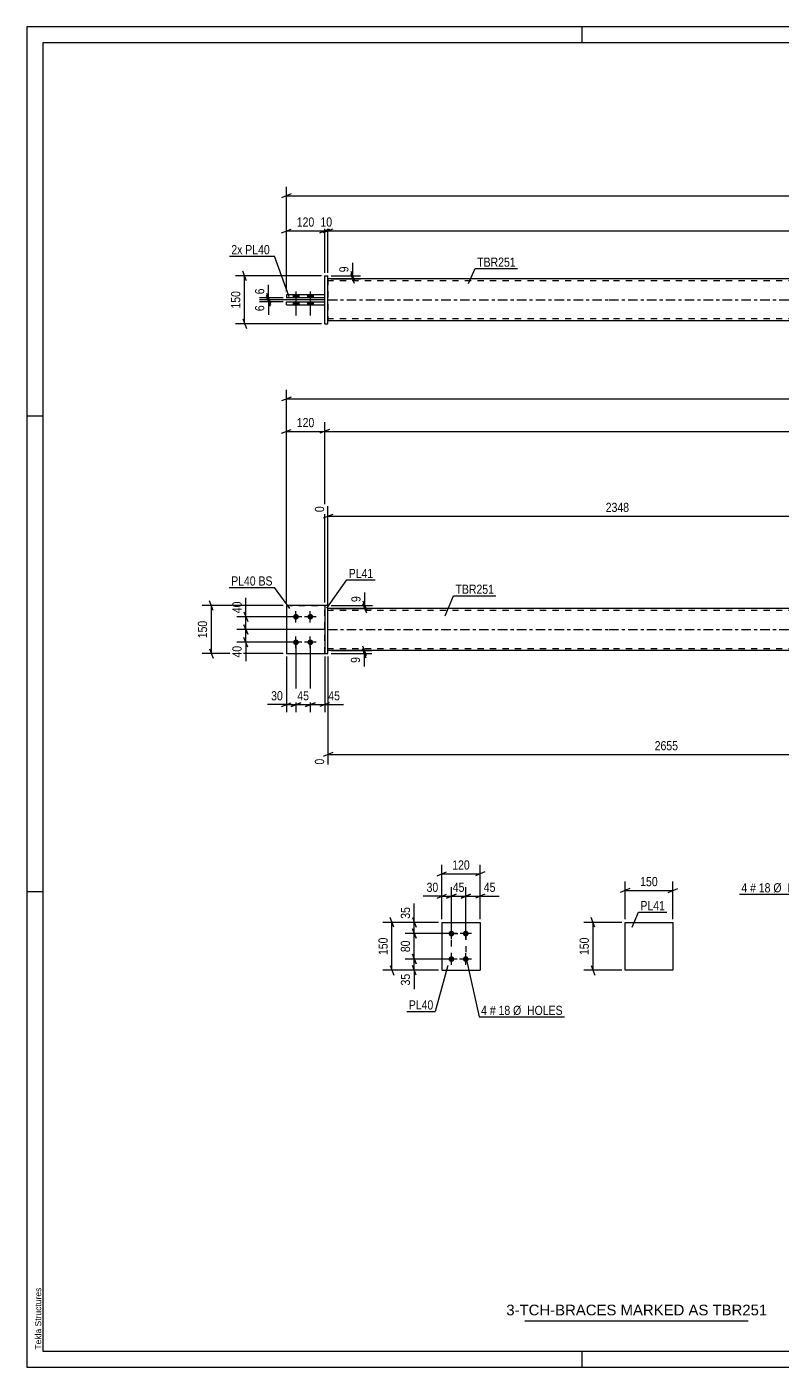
# Model space of a CAD drawing. Header units: millimetres. Extents: x 0 to 594, y 0 to 420.
# Drawn here: x 0 to 236.6, y 0 to 420 of the extents above; entities that cross this region are included whole.
import ezdxf

# ---------------------------------------------------------------- set-up
doc = ezdxf.new("R2010")
doc.units = ezdxf.units.MM
doc.linetypes.add('DXK_LINE_DOT2', pattern=[3.9198, 1.9599, -1.9599])
doc.linetypes.add('DXK_LINE_DOT3', pattern=[5.9187, 2.979, -0.9799, 0.9799, -0.9799])
doc.styles.add('Arial', font='ARIAL.TTF', dxfattribs={"height": 0.2})
doc.styles.add('Arial Narrow', font='ARIALN.TTF', dxfattribs={"height": 0.2})

# ---------------------------------------------------------------- blocks, each defined once
blk = doc.blocks.new('Unknown-581557676-1129')
at = {"color": 5, "linetype": 'Continuous'}
for p, q in [((594, 420), (0, 420)), ((0, 420), (0, 0)), ((174, 415), (174, 420)), ((589, 415), (5, 415)), ((5, 415), (5, 5)), ((5, 298), (0, 298)), ((5, 149), (0, 149)), ((5, 5), (589, 5)), ((174, 0), (174, 5)), ((0, 0), (594, 0))]:
    blk.add_line(p, q, dxfattribs=at)
at = {"color": 174, "linetype": 'Continuous', "style": 'Arial'}
blk.add_text('Tekla Structures', height=1.9102, rotation=90, dxfattribs=at).set_placement((4.5, 5.5))
blk = doc.blocks.new('Part-581557676-1555 - 1539')
at = {"color": 2, "linetype": 'Continuous'}
for p, q in [((130.01, 139.38), (130.01, 124.38)), ((130.01, 139.38), (142.01, 139.38)), ((142.01, 139.38), (142.01, 124.38)), ((130.01, 124.38), (142.01, 124.38))]:
    blk.add_line(p, q, dxfattribs=at)
blk = doc.blocks.new('Bolt-581557676-1560 - 1539')
at = {"linetype": 'Continuous'}
for points in [[(133.01, 134.98, -1), (133.01, 136.78, -1)], [(137.51, 134.98, -1), (137.51, 136.78, -1)], [(133.01, 126.98, -1), (133.01, 128.78, -1)], [(137.51, 126.98, -1), (137.51, 128.78, -1)]]:
    blk.add_hatch(color=1, dxfattribs=at).paths.add_polyline_path(points)
at = {"color": 1, "linetype": 'Continuous'}
for p, q in [((134.81, 135.88), (131.21, 135.88)), ((133.01, 134.08), (133.01, 137.68)), ((139.31, 135.88), (135.71, 135.88)), ((137.51, 134.08), (137.51, 137.68)), ((134.81, 127.88), (131.21, 127.88)), ((133.01, 126.08), (133.01, 129.68)), ((139.31, 127.88), (135.71, 127.88)), ((137.51, 126.08), (137.51, 129.68))]:
    blk.add_line(p, q, dxfattribs=at)
blk = doc.blocks.new('Part-581557676-1934 - 1907')
at = {"color": 2, "linetype": 'Continuous'}
for p, q in [((81.31, 238.64), (81.31, 223.64)), ((93.31, 238.64), (81.31, 238.64)), ((81.31, 223.64), (93.31, 223.64))]:
    blk.add_line(p, q, dxfattribs=at)
at = {"color": 7, "linetype": 'DXK_LINE_DOT2'}
blk.add_line((93.31, 223.64), (93.31, 238.64), dxfattribs=at)
blk = doc.blocks.new('Part-581557676-1918 - 1907')
at = {"linetype": 'Continuous'}
blk.add_hatch(color=2, dxfattribs=at).paths.add_polyline_path([(496.72, 224.54), (495.92, 225.94), (497.52, 225.94)])
at = {"color": 2, "linetype": 'Continuous'}
for p, q in [((182.31, 237.74), (94.31, 237.74)), ((526.72, 237.74), (182.41, 237.74)), ((182.31, 224.54), (94.31, 224.54)), ((526.72, 224.54), (182.41, 224.54)), ((496.72, 224.54), (495.92, 225.94)), ((495.92, 225.94), (497.52, 225.94)), ((497.52, 225.94), (496.72, 224.54))]:
    blk.add_line(p, q, dxfattribs=at)
at = {"color": 7, "linetype": 'DXK_LINE_DOT2'}
for p, q in [((94.31, 224.54), (94.31, 237.74)), ((182.31, 237.14), (94.31, 237.14)), ((526.72, 237.14), (182.41, 237.14)), ((281.84, 237.74), (281.84, 237.14)), ((317.31, 237.74), (317.31, 237.14)), ((526.72, 237.74), (526.72, 224.54)), ((182.31, 225.14), (94.31, 225.14)), ((526.72, 225.14), (182.41, 225.14)), ((303.85, 224.54), (303.85, 225.14)), ((339.33, 224.54), (339.33, 225.14))]:
    blk.add_line(p, q, dxfattribs=at)
at = {"color": 7, "linetype": 'DXK_LINE_DOT3'}
for p, q in [((94.31, 231.14), (182.31, 231.14)), ((182.41, 231.14), (526.72, 231.14))]:
    blk.add_line(p, q, dxfattribs=at)
at = {"color": 2, "linetype": 'Continuous'}
blk.add_circle((496.72, 225.44), 1, dxfattribs=at)
blk = doc.blocks.new('Part-581557676-1939 - 1907')
at = {"color": 7, "linetype": 'DXK_LINE_DOT2'}
for p, q in [((81.31, 238.64), (81.31, 223.64)), ((81.31, 238.64), (93.31, 238.64)), ((93.31, 238.64), (93.31, 223.64)), ((81.31, 223.64), (93.31, 223.64))]:
    blk.add_line(p, q, dxfattribs=at)
blk = doc.blocks.new('Part-581557676-1954 - 1907')
at = {"color": 2, "linetype": 'Continuous'}
for p, q in [((94.31, 238.64), (93.31, 238.64)), ((93.31, 238.64), (93.31, 223.64)), ((94.31, 223.64), (94.31, 238.64)), ((93.31, 223.64), (94.31, 223.64))]:
    blk.add_line(p, q, dxfattribs=at)
blk = doc.blocks.new('Bolt-581557676-1961 - 1907')
at = {"linetype": 'Continuous'}
for points in [[(84.31, 234.24, -1), (84.31, 236.04, -1)], [(88.81, 234.24, -1), (88.81, 236.04, -1)], [(84.31, 226.24, -1), (84.31, 228.04, -1)], [(88.81, 226.24, -1), (88.81, 228.04, -1)]]:
    blk.add_hatch(color=1, dxfattribs=at).paths.add_polyline_path(points)
at = {"color": 1, "linetype": 'Continuous'}
for p, q in [((84.31, 233.34), (84.31, 236.94)), ((88.81, 233.34), (88.81, 236.94)), ((86.11, 235.14), (82.51, 235.14)), ((90.61, 235.14), (87.01, 235.14)), ((86.11, 227.14), (82.51, 227.14)), ((84.31, 225.34), (84.31, 228.94)), ((90.61, 227.14), (87.01, 227.14)), ((88.81, 225.34), (88.81, 228.94))]:
    blk.add_line(p, q, dxfattribs=at)
blk = doc.blocks.new('Part-581557676-2352 - 2338')
at = {"linetype": 'Continuous'}
blk.add_hatch(color=2, dxfattribs=at).paths.add_polyline_path([(496.72, 334.45), (495.92, 335.85), (497.52, 335.85)])
at = {"color": 2, "linetype": 'Continuous'}
for p, q in [((182.31, 341.05), (94.31, 341.05)), ((526.72, 341.05), (182.41, 341.05)), ((317.31, 335.15), (281.84, 335.15)), ((281.84, 335.05), (281.84, 335.15)), ((281.84, 333.85), (281.84, 333.75)), ((317.31, 333.75), (281.84, 333.75)), ((303.85, 335.05), (303.85, 335.15)), ((303.85, 333.85), (303.85, 333.75)), ((317.31, 333.75), (317.31, 335.15)), ((496.72, 334.45), (495.92, 335.85)), ((495.92, 335.85), (497.52, 335.85)), ((497.52, 335.85), (496.72, 334.45)), ((182.31, 327.85), (94.31, 327.85)), ((526.72, 327.85), (182.41, 327.85))]:
    blk.add_line(p, q, dxfattribs=at)
at = {"color": 7, "linetype": 'DXK_LINE_DOT2'}
for p, q in [((94.31, 341.05), (94.31, 327.85)), ((182.31, 340.45), (94.31, 340.45)), ((526.72, 340.45), (182.41, 340.45)), ((526.72, 327.85), (526.72, 341.05)), ((281.84, 333.75), (281.84, 335.05)), ((303.85, 333.75), (303.85, 335.05)), ((317.31, 335.15), (339.33, 335.15)), ((339.33, 333.75), (317.31, 333.75)), ((339.33, 335.15), (339.33, 333.75)), ((182.31, 328.45), (94.31, 328.45)), ((526.72, 328.45), (182.41, 328.45))]:
    blk.add_line(p, q, dxfattribs=at)
at = {"color": 7, "linetype": 'DXK_LINE_DOT3'}
for p, q in [((94.31, 334.45), (182.31, 334.45)), ((182.41, 334.45), (526.72, 334.45))]:
    blk.add_line(p, q, dxfattribs=at)
at = {"color": 2, "linetype": 'Continuous'}
blk.add_circle((496.72, 335.35), 1, dxfattribs=at)
blk = doc.blocks.new('Part-581557676-2372 - 2338')
at = {"color": 2, "linetype": 'Continuous'}
for p, q in [((81.31, 332.85), (81.31, 333.85)), ((81.31, 333.85), (93.31, 333.85)), ((81.31, 332.85), (93.31, 332.85)), ((93.31, 332.85), (93.31, 333.85))]:
    blk.add_line(p, q, dxfattribs=at)
blk = doc.blocks.new('Part-581557676-2377 - 2338')
at = {"color": 2, "linetype": 'Continuous'}
for p, q in [((81.31, 336.05), (81.31, 335.05)), ((93.31, 336.05), (81.31, 336.05)), ((93.31, 335.05), (93.31, 336.05)), ((93.31, 335.05), (81.31, 335.05))]:
    blk.add_line(p, q, dxfattribs=at)
blk = doc.blocks.new('Part-581557676-2378 - 2338')
at = {"color": 2, "linetype": 'Continuous'}
for p, q in [((93.31, 326.95), (93.31, 341.95)), ((93.31, 341.95), (94.31, 341.95)), ((94.31, 326.95), (94.31, 341.95)), ((93.31, 326.95), (94.31, 326.95))]:
    blk.add_line(p, q, dxfattribs=at)
blk = doc.blocks.new('Bolt-581557676-2380 - 2338')
at = {"linetype": 'Continuous'}
for points in [[(83.41, 335.05), (85.21, 335.05), (85.21, 336.05), (83.41, 336.05)], [(83.41, 335.05), (85.21, 335.05), (85.21, 336.05), (83.41, 336.05)], [(87.91, 335.05), (89.71, 335.05), (89.71, 336.05), (87.91, 336.05)], [(87.91, 335.05), (89.71, 335.05), (89.71, 336.05), (87.91, 336.05)], [(83.41, 332.85), (85.21, 332.85), (85.21, 333.85), (83.41, 333.85)], [(83.41, 332.85), (85.21, 332.85), (85.21, 333.85), (83.41, 333.85)], [(87.91, 332.85), (89.71, 332.85), (89.71, 333.85), (87.91, 333.85)], [(87.91, 332.85), (89.71, 332.85), (89.71, 333.85), (87.91, 333.85)]]:
    blk.add_hatch(color=1, dxfattribs=at).paths.add_polyline_path(points)
at = {"color": 1, "linetype": 'Continuous'}
for p, q in [((83.41, 336.05), (83.41, 335.05)), ((83.41, 336.05), (83.41, 335.05)), ((84.31, 337.05), (84.31, 329.55)), ((84.31, 337.05), (84.31, 329.55)), ((85.21, 336.05), (85.21, 335.05)), ((85.21, 336.05), (85.21, 335.05)), ((87.91, 336.05), (87.91, 335.05)), ((87.91, 336.05), (87.91, 335.05)), ((88.81, 337.05), (88.81, 329.55)), ((88.81, 337.05), (88.81, 329.55)), ((89.71, 336.05), (89.71, 335.05)), ((89.71, 336.05), (89.71, 335.05)), ((83.41, 333.85), (83.41, 332.85)), ((83.41, 333.85), (83.41, 332.85)), ((85.21, 333.85), (85.21, 332.85)), ((85.21, 333.85), (85.21, 332.85)), ((87.91, 333.85), (87.91, 332.85)), ((87.91, 333.85), (87.91, 332.85)), ((89.71, 333.85), (89.71, 332.85)), ((89.71, 333.85), (89.71, 332.85))]:
    blk.add_line(p, q, dxfattribs=at)
blk = doc.blocks.new('Part-581557676-1515 - 1499')
at = {"color": 2, "linetype": 'Continuous'}
for p, q in [((187.38, 139.38), (202.38, 139.38)), ((187.38, 124.38), (187.38, 139.38)), ((202.38, 139.38), (202.38, 124.38)), ((202.38, 124.38), (187.38, 124.38))]:
    blk.add_line(p, q, dxfattribs=at)
blk = doc.blocks.new('Rectangle-581557676-1675 - 1539')
at = {"color": 1, "linetype": 'DXK_LINE_DOT2'}
blk.add_lwpolyline([(133.01, 135.88), (137.51, 135.88), (137.51, 127.88), (133.01, 127.88), (133.01, 135.88)], close=True, dxfattribs=at)
blk = doc.blocks.new('StraightDimension-581557676-1595 - 1539')
at = {"color": 7, "linetype": 'Continuous'}
for p, q in [((131.51, 146.99), (134.51, 148.19)), ((133.01, 136.88), (133.01, 150.44)), ((133.01, 147.59), (137.51, 147.59)), ((139.01, 148.19), (136.01, 146.99)), ((137.51, 136.88), (137.51, 150.44))]:
    blk.add_line(p, q, dxfattribs=at)
at = {"color": 0}
blk.add_wipeout([(137.69, 148.34), (137.69, 152.54), (132.83, 152.54), (132.83, 148.34)], dxfattribs=at)
at = {"color": 3, "style": 'Arial Narrow'}
blk.add_text('45', height=2.863, dxfattribs=at).set_placement((133.43, 148.94))
blk = doc.blocks.new('StraightDimension-581557676-1562 - 1539')
at = {"color": 7, "linetype": 'Continuous'}
for p, q in [((130.01, 140.38), (130.01, 157.44)), ((142.01, 140.38), (142.01, 157.44)), ((128.51, 153.99), (131.51, 155.19)), ((130.01, 154.59), (142.01, 154.59)), ((143.51, 155.19), (140.51, 153.99))]:
    blk.add_line(p, q, dxfattribs=at)
at = {"color": 0}
blk.add_wipeout([(139.35, 155.34), (139.35, 159.54), (132.67, 159.54), (132.67, 155.34)], dxfattribs=at)
at = {"color": 3, "style": 'Arial Narrow'}
blk.add_text('120', height=2.863, dxfattribs=at).set_placement((133.27, 155.94))
blk = doc.blocks.new('StraightDimension-581557676-1582 - 1539')
at = {"color": 7, "linetype": 'Continuous'}
for p, q in [((128.51, 146.99), (131.51, 148.19)), ((130.01, 140.38), (130.01, 150.44)), ((130.01, 147.59), (133.01, 147.59)), ((134.51, 148.19), (131.51, 146.99)), ((133.01, 136.88), (133.01, 150.44))]:
    blk.add_line(p, q, dxfattribs=at)
at = {"color": 0}
blk.add_wipeout([(129.49, 148.34), (129.49, 152.54), (124.63, 152.54), (124.63, 148.34)], dxfattribs=at)
at = {"color": 7, "linetype": 'Continuous'}
blk.add_line((130.01, 147.59), (124.11, 147.59), dxfattribs=at)
blk.add_line((130.01, 147.59), (124.11, 147.59), dxfattribs=at)
at = {"color": 3, "style": 'Arial Narrow'}
blk.add_text('30', height=2.863, dxfattribs=at).set_placement((125.23, 148.94))
blk = doc.blocks.new('StraightDimension-581557676-1605 - 1539')
at = {"color": 7, "linetype": 'Continuous'}
for p, q in [((136.01, 146.99), (139.01, 148.19)), ((137.51, 136.88), (137.51, 150.44)), ((137.51, 147.59), (142.01, 147.59)), ((143.51, 148.19), (140.51, 146.99)), ((142.01, 140.38), (142.01, 150.44))]:
    blk.add_line(p, q, dxfattribs=at)
at = {"color": 0}
blk.add_wipeout([(147.39, 148.34), (147.39, 152.54), (142.54, 152.54), (142.54, 148.34)], dxfattribs=at)
at = {"color": 7, "linetype": 'Continuous'}
blk.add_line((142.01, 147.59), (147.92, 147.59), dxfattribs=at)
blk.add_line((142.01, 147.59), (147.92, 147.59), dxfattribs=at)
at = {"color": 3, "style": 'Arial Narrow'}
blk.add_text('45', height=2.863, dxfattribs=at).set_placement((143.14, 148.94))
blk = doc.blocks.new('StraightDimension-581557676-1622 - 1539')
at = {"color": 7, "linetype": 'Continuous'}
for p, q in [((129.01, 139.38), (111.53, 139.38)), ((114.98, 137.88), (113.78, 140.88)), ((114.38, 124.38), (114.38, 139.38)), ((129.01, 124.38), (111.53, 124.38)), ((113.78, 125.88), (114.98, 122.88))]:
    blk.add_line(p, q, dxfattribs=at)
at = {"color": 0}
blk.add_wipeout([(113.63, 135.22), (109.43, 135.22), (109.43, 128.54), (113.63, 128.54)], dxfattribs=at)
at = {"color": 3, "style": 'Arial Narrow'}
blk.add_text('150', height=2.863, rotation=90.0002, dxfattribs=at).set_placement((113.03, 129.14))
blk = doc.blocks.new('StraightDimension-581557676-1639 - 1539')
at = {"color": 7, "linetype": 'Continuous'}
for p, q in [((129.01, 139.38), (118.53, 139.38)), ((120.78, 140.88), (121.98, 137.88)), ((121.38, 135.88), (121.38, 139.38)), ((132.01, 135.88), (118.53, 135.88)), ((121.98, 134.38), (120.78, 137.38))]:
    blk.add_line(p, q, dxfattribs=at)
at = {"color": 0}
blk.add_wipeout([(120.63, 144.76), (116.43, 144.76), (116.43, 139.91), (120.63, 139.91)], dxfattribs=at)
at = {"color": 7, "linetype": 'Continuous'}
blk.add_line((121.38, 139.38), (121.38, 145.29), dxfattribs=at)
blk.add_line((121.38, 139.38), (121.38, 145.29), dxfattribs=at)
at = {"color": 3, "style": 'Arial Narrow'}
blk.add_text('35', height=2.863, rotation=90.0002, dxfattribs=at).set_placement((120.03, 140.51))
blk = doc.blocks.new('StraightDimension-581557676-1652 - 1539')
at = {"color": 7, "linetype": 'Continuous'}
for p, q in [((132.01, 135.88), (118.53, 135.88)), ((120.78, 137.38), (121.98, 134.38)), ((121.38, 127.88), (121.38, 135.88)), ((132.01, 127.88), (118.53, 127.88)), ((121.98, 126.38), (120.78, 129.38))]:
    blk.add_line(p, q, dxfattribs=at)
at = {"color": 0}
blk.add_wipeout([(120.63, 134.31), (116.43, 134.31), (116.43, 129.45), (120.63, 129.45)], dxfattribs=at)
at = {"color": 3, "style": 'Arial Narrow'}
blk.add_text('80', height=2.863, rotation=90.0002, dxfattribs=at).set_placement((120.03, 130.05))
blk = doc.blocks.new('StraightDimension-581557676-1662 - 1539')
at = {"color": 7, "linetype": 'Continuous'}
for p, q in [((132.01, 127.88), (118.53, 127.88)), ((120.78, 129.38), (121.98, 126.38)), ((121.38, 124.38), (121.38, 127.88)), ((129.01, 124.38), (118.53, 124.38)), ((121.98, 122.88), (120.78, 125.88))]:
    blk.add_line(p, q, dxfattribs=at)
at = {"color": 0}
blk.add_wipeout([(120.63, 123.86), (116.43, 123.86), (116.43, 119), (120.63, 119)], dxfattribs=at)
at = {"color": 7, "linetype": 'Continuous'}
blk.add_line((121.38, 124.38), (121.38, 118.48), dxfattribs=at)
blk.add_line((121.38, 124.38), (121.38, 118.48), dxfattribs=at)
at = {"color": 3, "style": 'Arial Narrow'}
blk.add_text('35', height=2.863, rotation=90.0002, dxfattribs=at).set_placement((120.03, 119.6))
blk = doc.blocks.new('StraightDimension-581557676-2218 - 1907')
at = {"color": 7, "linetype": 'Continuous'}
for p, q in [((88.81, 226.14), (88.81, 205.21)), ((93.31, 222.64), (93.31, 205.21)), ((87.31, 207.01), (90.31, 208.21)), ((88.81, 207.61), (93.31, 207.61)), ((94.81, 208.21), (91.81, 207.01))]:
    blk.add_line(p, q, dxfattribs=at)
at = {"color": 0}
blk.add_wipeout([(98.69, 208.36), (98.69, 212.56), (93.84, 212.56), (93.84, 208.36)], dxfattribs=at)
at = {"color": 7, "linetype": 'Continuous'}
blk.add_line((93.31, 207.61), (99.22, 207.61), dxfattribs=at)
blk.add_line((93.31, 207.61), (99.22, 207.61), dxfattribs=at)
at = {"color": 3, "style": 'Arial Narrow'}
blk.add_text('45', height=2.863, dxfattribs=at).set_placement((94.44, 208.96))
blk = doc.blocks.new('StraightDimension-581557676-2132 - 1907')
at = {"color": 7, "linetype": 'Continuous'}
for p, q in [((68.01, 236.64), (69.21, 233.64)), ((83.31, 235.14), (65.76, 235.14)), ((93.31, 231.14), (65.76, 231.14)), ((69.21, 229.64), (68.01, 232.64)), ((68.61, 231.14), (68.61, 235.14))]:
    blk.add_line(p, q, dxfattribs=at)
at = {"color": 0}
blk.add_wipeout([(67.86, 240.52), (63.66, 240.52), (63.66, 235.66), (67.86, 235.66)], dxfattribs=at)
at = {"color": 7, "linetype": 'Continuous'}
blk.add_line((68.61, 235.14), (68.61, 241.04), dxfattribs=at)
blk.add_line((68.61, 235.14), (68.61, 241.04), dxfattribs=at)
at = {"color": 3, "style": 'Arial Narrow'}
blk.add_text('40', height=2.863, rotation=90.0002, dxfattribs=at).set_placement((67.26, 236.26))
blk = doc.blocks.new('StraightDimension-581557676-2001 - 1907')
at = {"color": 7, "linetype": 'Continuous'}
for p, q in [((93.31, 239.64), (93.31, 296.07)), ((526.72, 239.64), (526.72, 296.07)), ((94.81, 293.82), (91.81, 292.62)), ((93.31, 293.22), (526.72, 293.22)), ((525.22, 292.62), (528.22, 293.82))]:
    blk.add_line(p, q, dxfattribs=at)
at = {"color": 0}
blk.add_wipeout([(314.27, 293.97), (314.27, 298.17), (305.76, 298.17), (305.76, 293.97)], dxfattribs=at)
at = {"color": 3, "style": 'Arial Narrow'}
blk.add_text('4868', height=2.863, dxfattribs=at).set_placement((306.36, 294.57))
blk = doc.blocks.new('StraightDimension-581557676-2006 - 1907')
at = {"color": 7, "linetype": 'Continuous'}
for p, q in [((81.31, 239.64), (81.31, 296.07)), ((93.31, 239.64), (93.31, 296.07)), ((79.81, 292.62), (82.81, 293.82)), ((81.31, 293.22), (93.31, 293.22)), ((94.81, 293.82), (91.81, 292.62))]:
    blk.add_line(p, q, dxfattribs=at)
at = {"color": 0}
blk.add_wipeout([(90.65, 293.97), (90.65, 298.17), (83.97, 298.17), (83.97, 293.97)], dxfattribs=at)
at = {"color": 3, "style": 'Arial Narrow'}
blk.add_text('120', height=2.863, dxfattribs=at).set_placement((84.57, 294.57))
blk = doc.blocks.new('StraightDimension-581557676-2069 - 1907')
at = {"color": 7, "linetype": 'Continuous'}
for p, q in [((58.41, 237.14), (57.21, 240.14)), ((80.31, 238.64), (54.96, 238.64)), ((57.81, 223.64), (57.81, 238.64)), ((80.31, 223.64), (54.96, 223.64)), ((57.21, 225.14), (58.41, 222.14))]:
    blk.add_line(p, q, dxfattribs=at)
at = {"color": 0}
blk.add_wipeout([(57.06, 234.48), (52.86, 234.48), (52.86, 227.8), (57.06, 227.8)], dxfattribs=at)
at = {"color": 3, "style": 'Arial Narrow'}
blk.add_text('150', height=2.863, rotation=90.0002, dxfattribs=at).set_placement((56.46, 228.4))
blk = doc.blocks.new('StraightDimension-581557676-2145 - 1907')
at = {"color": 7, "linetype": 'Continuous'}
for p, q in [((93.31, 231.14), (65.76, 231.14)), ((68.01, 232.64), (69.21, 229.64)), ((68.61, 227.14), (68.61, 231.14)), ((83.31, 227.14), (65.76, 227.14)), ((69.21, 225.64), (68.01, 228.64))]:
    blk.add_line(p, q, dxfattribs=at)
at = {"color": 0}
blk.add_wipeout([(67.86, 226.61), (63.66, 226.61), (63.66, 221.76), (67.86, 221.76)], dxfattribs=at)
at = {"color": 7, "linetype": 'Continuous'}
blk.add_line((68.61, 227.14), (68.61, 221.23), dxfattribs=at)
blk.add_line((68.61, 227.14), (68.61, 221.23), dxfattribs=at)
at = {"color": 3, "style": 'Arial Narrow'}
blk.add_text('40', height=2.863, rotation=90.0002, dxfattribs=at).set_placement((67.26, 222.36))
blk = doc.blocks.new('StraightDimension-581557676-2159 - 1907')
at = {"color": 7, "linetype": 'Continuous'}
for p, q in [((105.27, 240.14), (106.47, 237.14)), ((95.31, 238.64), (108.27, 238.64)), ((95.31, 237.74), (108.27, 237.74)), ((106.47, 236.24), (105.27, 239.24)), ((105.87, 237.74), (105.87, 238.64))]:
    blk.add_line(p, q, dxfattribs=at)
at = {"color": 0}
blk.add_wipeout([(105.12, 242.19), (100.92, 242.19), (100.92, 239.16), (105.12, 239.16)], dxfattribs=at)
at = {"color": 7, "linetype": 'Continuous'}
blk.add_line((105.87, 238.64), (105.87, 242.72), dxfattribs=at)
blk.add_line((105.87, 238.64), (105.87, 242.72), dxfattribs=at)
at = {"color": 3, "style": 'Arial Narrow'}
blk.add_text('9', height=2.86, rotation=90.0002, dxfattribs=at).set_placement((104.52, 239.76))
blk = doc.blocks.new('StraightDimension-581557676-2232 - 1907')
at = {"color": 7, "linetype": 'Continuous'}
for p, q in [((81.31, 222.64), (81.31, 205.21)), ((84.31, 226.14), (84.31, 205.21)), ((79.81, 207.01), (82.81, 208.21)), ((81.31, 207.61), (84.31, 207.61)), ((85.81, 208.21), (82.81, 207.01))]:
    blk.add_line(p, q, dxfattribs=at)
at = {"color": 0}
blk.add_wipeout([(80.79, 208.36), (80.79, 212.56), (75.93, 212.56), (75.93, 208.36)], dxfattribs=at)
at = {"color": 7, "linetype": 'Continuous'}
blk.add_line((81.31, 207.61), (75.4, 207.61), dxfattribs=at)
blk.add_line((81.31, 207.61), (75.4, 207.61), dxfattribs=at)
at = {"color": 3, "style": 'Arial Narrow'}
blk.add_text('30', height=2.863, dxfattribs=at).set_placement((76.53, 208.96))
blk = doc.blocks.new('StraightDimension-581557676-2168 - 1907')
at = {"color": 7, "linetype": 'Continuous'}
for p, q in [((95.31, 224.54), (108.11, 224.54)), ((95.31, 223.64), (108.11, 223.64)), ((105.11, 226.04), (106.31, 223.04)), ((106.31, 222.14), (105.11, 225.14)), ((105.71, 223.64), (105.71, 224.54))]:
    blk.add_line(p, q, dxfattribs=at)
at = {"color": 0}
blk.add_wipeout([(104.96, 223.11), (100.76, 223.11), (100.76, 220.08), (104.96, 220.08)], dxfattribs=at)
at = {"color": 7, "linetype": 'Continuous'}
blk.add_line((105.71, 223.64), (105.71, 219.56), dxfattribs=at)
blk.add_line((105.71, 223.64), (105.71, 219.56), dxfattribs=at)
at = {"color": 3, "style": 'Arial Narrow'}
blk.add_text('9', height=2.86, rotation=90.0002, dxfattribs=at).set_placement((104.36, 220.68))
blk = doc.blocks.new('StraightDimension-581557676-2177 - 1907')
at = {"color": 7, "linetype": 'Continuous'}
for p, q in [((94.31, 222.64), (94.31, 188.83)), ((306.36, 222.76), (306.36, 183.35)), ((95.81, 192.56), (92.81, 191.36)), ((94.31, 191.96), (306.36, 191.96)), ((304.86, 191.36), (307.86, 192.56))]:
    blk.add_line(p, q, dxfattribs=at)
at = {"color": 0}
blk.add_wipeout([(204.59, 192.71), (204.59, 196.91), (196.08, 196.91), (196.08, 192.71)], dxfattribs=at)
at = {"color": 0, "linetype": 'Continuous'}
for points in [[(93.71, 191.26), (89.51, 191.26), (89.51, 188.23), (93.71, 188.23)], [(305.76, 191.26), (301.56, 191.26), (301.56, 182.75), (305.76, 182.75)]]:
    blk.add_wipeout(points, dxfattribs=at)
at = {"color": 3, "style": 'Arial Narrow'}
blk.add_text('2655', height=2.863, dxfattribs=at).set_placement((196.68, 193.31))
at = {"color": 3, "linetype": 'Continuous', "style": 'Arial Narrow'}
for s, height, p in [('0', 2.86, (93.11, 188.83)), ('2655', 2.863, (305.16, 183.35))]:
    blk.add_text(s, height=height, rotation=90.0002, dxfattribs=at).set_placement(p)
blk = doc.blocks.new('StraightDimension-581557676-2225 - 1907')
at = {"color": 7, "linetype": 'Continuous'}
for p, q in [((84.31, 226.14), (84.31, 205.21)), ((88.81, 226.14), (88.81, 205.21)), ((82.81, 207.01), (85.81, 208.21)), ((84.31, 207.61), (88.81, 207.61)), ((90.31, 208.21), (87.31, 207.01))]:
    blk.add_line(p, q, dxfattribs=at)
at = {"color": 0}
blk.add_wipeout([(88.99, 208.36), (88.99, 212.56), (84.13, 212.56), (84.13, 208.36)], dxfattribs=at)
at = {"color": 3, "style": 'Arial Narrow'}
blk.add_text('45', height=2.863, dxfattribs=at).set_placement((84.73, 208.96))
blk = doc.blocks.new('StraightDimension-581557676-2283 - 1907')
at = {"color": 7, "linetype": 'Continuous'}
for p, q in [((275.68, 247.5), (275.68, 275.24)), ((94.31, 238.74), (94.31, 269.76)), ((95.81, 267.23), (92.81, 266.03)), ((94.31, 266.63), (275.68, 266.63)), ((274.18, 266.03), (277.18, 267.23))]:
    blk.add_line(p, q, dxfattribs=at)
at = {"color": 0, "linetype": 'Continuous'}
for points in [[(275.08, 275.84), (270.88, 275.84), (270.88, 267.33), (275.08, 267.33)], [(93.71, 270.36), (89.51, 270.36), (89.51, 267.33), (93.71, 267.33)]]:
    blk.add_wipeout(points, dxfattribs=at)
at = {"color": 0}
blk.add_wipeout([(189.25, 267.38), (189.25, 271.58), (180.74, 271.58), (180.74, 267.38)], dxfattribs=at)
at = {"color": 3, "linetype": 'Continuous', "style": 'Arial Narrow'}
for s, height, p in [('2348', 2.863, (274.48, 267.93)), ('0', 2.86, (93.11, 267.93))]:
    blk.add_text(s, height=height, rotation=90.0002, dxfattribs=at).set_placement(p)
at = {"color": 3, "style": 'Arial Narrow'}
blk.add_text('2348', height=2.863, dxfattribs=at).set_placement((181.34, 267.98))
blk = doc.blocks.new('StraightDimension-581557676-2294 - 1907')
at = {"color": 7, "linetype": 'Continuous'}
for p, q in [((82.81, 303.99), (79.81, 302.79)), ((81.31, 239.64), (81.31, 306.24)), ((81.31, 303.39), (539.72, 303.39)), ((538.22, 302.79), (541.22, 303.99)), ((539.72, 239.64), (539.72, 306.24))]:
    blk.add_line(p, q, dxfattribs=at)
at = {"color": 0}
blk.add_wipeout([(314.77, 304.14), (314.77, 308.34), (306.26, 308.34), (306.26, 304.14)], dxfattribs=at)
at = {"color": 3, "style": 'Arial Narrow'}
blk.add_text('5118', height=2.863, dxfattribs=at).set_placement((306.86, 304.74))
blk = doc.blocks.new('StraightDimension-581557676-2534 - 2338')
at = {"color": 7, "linetype": 'Continuous'}
for p, q in [((81.31, 337.05), (81.31, 369.9)), ((539.72, 337.05), (539.72, 369.9)), ((82.81, 367.65), (79.81, 366.45)), ((81.31, 367.05), (539.72, 367.05)), ((538.22, 366.45), (541.22, 367.65))]:
    blk.add_line(p, q, dxfattribs=at)
at = {"color": 0}
blk.add_wipeout([(314.77, 367.8), (314.77, 372), (306.26, 372), (306.26, 367.8)], dxfattribs=at)
at = {"color": 3, "style": 'Arial Narrow'}
blk.add_text('5118', height=2.863, dxfattribs=at).set_placement((306.86, 368.4))
blk = doc.blocks.new('StraightDimension-581557676-2436 - 2338')
at = {"color": 7, "linetype": 'Continuous'}
for p, q in [((93.31, 334.45), (72.87, 334.45)), ((80.31, 333.85), (72.87, 333.85)), ((75.12, 335.95), (76.32, 332.95)), ((76.32, 332.35), (75.12, 335.35)), ((75.72, 333.85), (75.72, 334.45))]:
    blk.add_line(p, q, dxfattribs=at)
at = {"color": 0}
blk.add_wipeout([(74.97, 333.33), (70.77, 333.33), (70.77, 330.3), (74.97, 330.3)], dxfattribs=at)
at = {"color": 7, "linetype": 'Continuous'}
blk.add_line((75.72, 333.85), (75.72, 329.77), dxfattribs=at)
blk.add_line((75.72, 333.85), (75.72, 329.77), dxfattribs=at)
at = {"color": 3, "style": 'Arial Narrow'}
blk.add_text('6', height=2.86, rotation=90.0002, dxfattribs=at).set_placement((74.37, 330.9))
blk = doc.blocks.new('StraightDimension-581557676-2513 - 2338')
at = {"color": 7, "linetype": 'Continuous'}
for p, q in [((81.31, 337.05), (81.31, 358.89)), ((93.31, 342.95), (93.31, 358.89)), ((79.81, 355.44), (82.81, 356.64)), ((81.31, 356.04), (93.31, 356.04)), ((94.81, 356.64), (91.81, 355.44))]:
    blk.add_line(p, q, dxfattribs=at)
at = {"color": 0}
blk.add_wipeout([(90.65, 356.79), (90.65, 360.99), (83.97, 360.99), (83.97, 356.79)], dxfattribs=at)
at = {"color": 3, "style": 'Arial Narrow'}
blk.add_text('120', height=2.863, dxfattribs=at).set_placement((84.57, 357.39))
blk = doc.blocks.new('StraightDimension-581557676-2503 - 2338')
at = {"color": 7, "linetype": 'Continuous'}
for p, q in [((94.31, 342.95), (94.31, 358.89)), ((526.72, 342.95), (526.72, 358.89)), ((95.81, 356.64), (92.81, 355.44)), ((94.31, 356.04), (526.72, 356.04)), ((525.22, 355.44), (528.22, 356.64))]:
    blk.add_line(p, q, dxfattribs=at)
at = {"color": 0}
blk.add_wipeout([(314.77, 356.79), (314.77, 360.99), (306.26, 360.99), (306.26, 356.79)], dxfattribs=at)
at = {"color": 3, "style": 'Arial Narrow'}
blk.add_text('4858', height=2.863, dxfattribs=at).set_placement((306.86, 357.39))
blk = doc.blocks.new('StraightDimension-581557676-2389 - 2338')
at = {"color": 7, "linetype": 'Continuous'}
for p, q in [((92.31, 341.95), (65.37, 341.95)), ((68.82, 340.45), (67.62, 343.45)), ((68.22, 326.95), (68.22, 341.95)), ((67.62, 328.45), (68.82, 325.45)), ((92.31, 326.95), (65.37, 326.95))]:
    blk.add_line(p, q, dxfattribs=at)
at = {"color": 0}
blk.add_wipeout([(67.47, 337.79), (63.27, 337.79), (63.27, 331.11), (67.47, 331.11)], dxfattribs=at)
at = {"color": 3, "style": 'Arial Narrow'}
blk.add_text('150', height=2.863, rotation=90.0002, dxfattribs=at).set_placement((66.87, 331.71))
blk = doc.blocks.new('StraightDimension-581557676-2409 - 2338')
at = {"color": 7, "linetype": 'Continuous'}
for p, q in [((95.31, 341.95), (104.49, 341.95)), ((95.31, 341.05), (104.49, 341.05)), ((101.49, 343.45), (102.69, 340.45)), ((102.69, 339.55), (101.49, 342.55)), ((102.09, 341.05), (102.09, 341.95))]:
    blk.add_line(p, q, dxfattribs=at)
at = {"color": 0}
blk.add_wipeout([(101.34, 345.5), (97.14, 345.5), (97.14, 342.48), (101.34, 342.48)], dxfattribs=at)
at = {"color": 7, "linetype": 'Continuous'}
blk.add_line((102.09, 341.95), (102.09, 346.03), dxfattribs=at)
blk.add_line((102.09, 341.95), (102.09, 346.03), dxfattribs=at)
at = {"color": 3, "style": 'Arial Narrow'}
blk.add_text('9', height=2.86, rotation=90.0002, dxfattribs=at).set_placement((100.74, 343.08))
blk = doc.blocks.new('StraightDimension-581557676-2420 - 2338')
at = {"color": 7, "linetype": 'Continuous'}
for p, q in [((75.12, 336.55), (76.32, 333.55)), ((80.31, 335.05), (72.87, 335.05)), ((93.31, 334.45), (72.87, 334.45)), ((76.32, 332.95), (75.12, 335.95)), ((75.72, 334.45), (75.72, 335.05))]:
    blk.add_line(p, q, dxfattribs=at)
at = {"color": 0}
blk.add_wipeout([(74.97, 338.6), (70.77, 338.6), (70.77, 335.58), (74.97, 335.58)], dxfattribs=at)
at = {"color": 7, "linetype": 'Continuous'}
blk.add_line((75.72, 335.05), (75.72, 339.13), dxfattribs=at)
blk.add_line((75.72, 335.05), (75.72, 339.13), dxfattribs=at)
at = {"color": 3, "style": 'Arial Narrow'}
blk.add_text('6', height=2.86, rotation=90.0002, dxfattribs=at).set_placement((74.37, 336.18))
blk = doc.blocks.new('StraightDimension-581557676-2523 - 2338')
at = {"color": 7, "linetype": 'Continuous'}
for p, q in [((93.31, 342.95), (93.31, 358.89)), ((94.31, 342.95), (94.31, 358.89)), ((91.81, 355.44), (94.81, 356.64)), ((95.81, 356.64), (92.81, 355.44)), ((93.31, 356.04), (94.31, 356.04))]:
    blk.add_line(p, q, dxfattribs=at)
at = {"color": 0}
blk.add_wipeout([(96.24, 356.79), (96.24, 360.99), (91.38, 360.99), (91.38, 356.79)], dxfattribs=at)
at = {"color": 3, "style": 'Arial Narrow'}
blk.add_text('10', height=2.863, dxfattribs=at).set_placement((91.98, 357.39))
blk = doc.blocks.new('StraightDimension-581557676-1517 - 1499')
at = {"color": 7, "linetype": 'Continuous'}
for p, q in [((186.38, 139.38), (174.53, 139.38)), ((177.98, 137.88), (176.78, 140.88)), ((177.38, 124.38), (177.38, 139.38)), ((186.38, 124.38), (174.53, 124.38)), ((176.78, 125.88), (177.98, 122.88))]:
    blk.add_line(p, q, dxfattribs=at)
at = {"color": 0}
blk.add_wipeout([(176.63, 135.22), (172.43, 135.22), (172.43, 128.54), (176.63, 128.54)], dxfattribs=at)
at = {"color": 3, "style": 'Arial Narrow'}
blk.add_text('150', height=2.863, rotation=90.0002, dxfattribs=at).set_placement((176.03, 129.14))
blk = doc.blocks.new('StraightDimension-581557676-1526 - 1499')
at = {"color": 7, "linetype": 'Continuous'}
for p, q in [((187.38, 140.38), (187.38, 152.23)), ((202.38, 140.38), (202.38, 152.23)), ((188.88, 149.98), (185.88, 148.78)), ((187.38, 149.38), (202.38, 149.38)), ((200.88, 148.78), (203.88, 149.98))]:
    blk.add_line(p, q, dxfattribs=at)
at = {"color": 0}
blk.add_wipeout([(198.22, 150.13), (198.22, 154.33), (191.54, 154.33), (191.54, 150.13)], dxfattribs=at)
at = {"color": 3, "style": 'Arial Narrow'}
blk.add_text('150', height=2.863, dxfattribs=at).set_placement((192.14, 150.73))
blk = doc.blocks.new('Unknown-581557676-4582')
at = {"color": 7, "linetype": 'Continuous'}
blk.add_line((156, 14.5), (226, 14.5), dxfattribs=at)
at = {"color": 7, "style": 'Arial'}
blk.add_text('3-TCH-BRACES MARKED AS TBR251', height=3.3428, dxfattribs=at).set_placement((150.19, 16.25))
blk = doc.blocks.new('Mark-581557676-3774 - 3719')
at = {"color": 0}
blk.add_wipeout([(225.66, 148.78), (225.66, 151.78), (223.83, 151.78), (223.83, 148.78)], dxfattribs=at)
blk.add_wipeout([(225.66, 148.78), (225.66, 151.78), (223.83, 151.78), (223.83, 148.78)], dxfattribs=at)
blk.add_wipeout([(228.39, 148.78), (228.39, 151.78), (226.56, 151.78), (226.56, 148.78)], dxfattribs=at)
blk.add_wipeout([(228.39, 148.78), (228.39, 151.78), (226.56, 151.78), (226.56, 148.78)], dxfattribs=at)
at = {"color": 3, "style": 'Arial Narrow'}
blk.add_text('4', height=2.86, dxfattribs=at).set_placement((223.83, 148.78))
at = {"color": 0}
blk.add_wipeout([(232.95, 148.78), (232.95, 151.78), (229.29, 151.78), (229.29, 148.78)], dxfattribs=at)
blk.add_wipeout([(232.95, 148.78), (232.95, 151.78), (229.29, 151.78), (229.29, 148.78)], dxfattribs=at)
at = {"color": 3, "style": 'Arial Narrow'}
blk.add_text('#', height=2.86, dxfattribs=at).set_placement((226.56, 148.78))
at = {"color": 0}
blk.add_wipeout([(249.37, 148.78), (249.37, 151.78), (233.85, 151.78), (233.85, 148.78)], dxfattribs=at)
blk.add_wipeout([(249.37, 148.78), (249.37, 151.78), (233.85, 151.78), (233.85, 148.78)], dxfattribs=at)
at = {"color": 7, "linetype": 'Continuous'}
for p in [(223.23, 148.18), (255.45, 137.63)]:
    blk.add_line(p, (249.97, 148.18), dxfattribs=at)
at = {"color": 3, "style": 'Arial Narrow'}
for s, p in [('18', (229.29, 148.78)), ('Ø  HOLES', (233.85, 148.78))]:
    blk.add_text(s, height=2.863, dxfattribs=at).set_placement(p)
blk = doc.blocks.new('Mark-581557676-1551 - 1539')
at = {"color": 0}
blk.add_wipeout([(127.33, 112.09), (127.33, 115.09), (119.66, 115.09), (119.66, 112.09)], dxfattribs=at)
blk.add_wipeout([(127.33, 112.09), (127.33, 115.09), (119.66, 115.09), (119.66, 112.09)], dxfattribs=at)
at = {"color": 30, "linetype": 'Continuous'}
for p in [(131.85, 125.88), (119.06, 111.49)]:
    blk.add_line(p, (127.93, 111.49), dxfattribs=at)
at = {"color": 3, "style": 'Arial Narrow'}
blk.add_text('PL40', height=2.863, dxfattribs=at).set_placement((119.66, 112.09))
blk = doc.blocks.new('Mark-581557676-1556 - 1539')
at = {"color": 0}
blk.add_wipeout([(144.14, 110.38), (144.14, 113.38), (142.31, 113.38), (142.31, 110.38)], dxfattribs=at)
blk.add_wipeout([(144.14, 110.38), (144.14, 113.38), (142.31, 113.38), (142.31, 110.38)], dxfattribs=at)
at = {"color": 7, "linetype": 'Continuous'}
blk.add_line((137.63, 128.03), (141.71, 109.78), dxfattribs=at)
at = {"color": 0}
blk.add_wipeout([(146.87, 110.38), (146.87, 113.38), (145.04, 113.38), (145.04, 110.38)], dxfattribs=at)
blk.add_wipeout([(146.87, 110.38), (146.87, 113.38), (145.04, 113.38), (145.04, 110.38)], dxfattribs=at)
at = {"color": 3, "style": 'Arial Narrow'}
blk.add_text('4', height=2.86, dxfattribs=at).set_placement((142.31, 110.38))
at = {"color": 0}
blk.add_wipeout([(151.42, 110.38), (151.42, 113.38), (147.77, 113.38), (147.77, 110.38)], dxfattribs=at)
blk.add_wipeout([(151.42, 110.38), (151.42, 113.38), (147.77, 113.38), (147.77, 110.38)], dxfattribs=at)
at = {"color": 3, "style": 'Arial Narrow'}
blk.add_text('#', height=2.86, dxfattribs=at).set_placement((145.04, 110.38))
at = {"color": 0}
blk.add_wipeout([(167.85, 110.38), (167.85, 113.38), (152.32, 113.38), (152.32, 110.38)], dxfattribs=at)
blk.add_wipeout([(167.85, 110.38), (167.85, 113.38), (152.32, 113.38), (152.32, 110.38)], dxfattribs=at)
at = {"color": 7, "linetype": 'Continuous'}
blk.add_line((141.71, 109.78), (168.45, 109.78), dxfattribs=at)
at = {"color": 3, "style": 'Arial Narrow'}
for s, p in [('18', (147.77, 110.38)), ('Ø  HOLES', (152.32, 110.38))]:
    blk.add_text(s, height=2.863, dxfattribs=at).set_placement(p)
blk = doc.blocks.new('Mark-581557676-1914 - 1907')
at = {"color": 0}
blk.add_wipeout([(146.35, 242.35), (146.35, 245.35), (134.3, 245.35), (134.3, 242.35)], dxfattribs=at)
blk.add_wipeout([(146.35, 242.35), (146.35, 245.35), (134.3, 245.35), (134.3, 242.35)], dxfattribs=at)
at = {"color": 30, "linetype": 'Continuous'}
for p, q in [((131.09, 235.4), (133.7, 241.75)), ((133.7, 241.75), (146.95, 241.75))]:
    blk.add_line(p, q, dxfattribs=at)
at = {"color": 3, "style": 'Arial Narrow'}
blk.add_text('TBR251', height=2.863, dxfattribs=at).set_placement((134.3, 242.35))
blk = doc.blocks.new('Mark-581557676-1950 - 1907')
at = {"color": 0}
blk.add_wipeout([(108.51, 247.29), (108.51, 250.29), (100.84, 250.29), (100.84, 247.29)], dxfattribs=at)
blk.add_wipeout([(108.51, 247.29), (108.51, 250.29), (100.84, 250.29), (100.84, 247.29)], dxfattribs=at)
at = {"color": 30, "linetype": 'Continuous'}
for p, q in [((93.95, 237.83), (100.24, 246.69)), ((100.24, 246.69), (109.11, 246.69))]:
    blk.add_line(p, q, dxfattribs=at)
at = {"color": 3, "style": 'Arial Narrow'}
blk.add_text('PL41', height=2.863, dxfattribs=at).set_placement((100.84, 247.29))
blk = doc.blocks.new('MarkSet-581557676-2329 - 1907')
at = {"color": 0}
blk.add_wipeout([(71.69, 244.93), (71.69, 247.93), (64.01, 247.93), (64.01, 244.93)], dxfattribs=at)
blk.add_wipeout([(71.69, 244.93), (71.69, 247.93), (64.01, 247.93), (64.01, 244.93)], dxfattribs=at)
blk.add_wipeout([(76.97, 244.93), (76.97, 247.93), (72.59, 247.93), (72.59, 244.93)], dxfattribs=at)
blk.add_wipeout([(76.97, 244.93), (76.97, 247.93), (72.59, 247.93), (72.59, 244.93)], dxfattribs=at)
at = {"color": 30, "linetype": 'Continuous'}
for p in [(63.41, 244.33), (82.35, 237.7)]:
    blk.add_line(p, (77.57, 244.33), dxfattribs=at)
at = {"color": 3, "style": 'Arial Narrow'}
for s, p in [('PL40', (64.01, 244.93)), ('BS', (72.59, 244.93))]:
    blk.add_text(s, height=2.863, dxfattribs=at).set_placement(p)
blk = doc.blocks.new('Mark-581557676-2348 - 2338')
at = {"color": 0}
blk.add_wipeout([(153.14, 344.83), (153.14, 347.83), (141.09, 347.83), (141.09, 344.83)], dxfattribs=at)
blk.add_wipeout([(153.14, 344.83), (153.14, 347.83), (141.09, 347.83), (141.09, 344.83)], dxfattribs=at)
at = {"color": 30, "linetype": 'Continuous'}
for p, q in [((138.38, 339.56), (140.49, 344.23)), ((140.49, 344.23), (153.74, 344.23))]:
    blk.add_line(p, q, dxfattribs=at)
at = {"color": 3, "style": 'Arial Narrow'}
blk.add_text('TBR251', height=2.863, dxfattribs=at).set_placement((141.09, 344.83))
blk = doc.blocks.new('MarkSet-581557676-2572 - 2338')
at = {"color": 0}
blk.add_wipeout([(67.53, 348.74), (67.53, 351.74), (64.06, 351.74), (64.06, 348.74)], dxfattribs=at)
blk.add_wipeout([(67.53, 348.74), (67.53, 351.74), (64.06, 351.74), (64.06, 348.74)], dxfattribs=at)
blk.add_wipeout([(76.1, 348.74), (76.1, 351.74), (68.43, 351.74), (68.43, 348.74)], dxfattribs=at)
blk.add_wipeout([(76.1, 348.74), (76.1, 351.74), (68.43, 351.74), (68.43, 348.74)], dxfattribs=at)
at = {"color": 30, "linetype": 'Continuous'}
for p in [(63.46, 348.14), (82.16, 335.43)]:
    blk.add_line(p, (77.6, 348.14), dxfattribs=at)
at = {"color": 3, "style": 'Arial Narrow'}
for s, p in [('2x', (64.06, 348.74)), ('PL40', (68.43, 348.74))]:
    blk.add_text(s, height=2.863, dxfattribs=at).set_placement(p)
blk = doc.blocks.new('Mark-581557676-1511 - 1499')
at = {"color": 0}
blk.add_wipeout([(199.89, 143.2), (199.89, 146.2), (192.21, 146.2), (192.21, 143.2)], dxfattribs=at)
blk.add_wipeout([(199.89, 143.2), (199.89, 146.2), (192.21, 146.2), (192.21, 143.2)], dxfattribs=at)
at = {"color": 30, "linetype": 'Continuous'}
for p, q in [((189.65, 137.92), (191.61, 142.6)), ((191.61, 142.6), (200.49, 142.6))]:
    blk.add_line(p, q, dxfattribs=at)
at = {"color": 3, "style": 'Arial Narrow'}
blk.add_text('PL41', height=2.863, dxfattribs=at).set_placement((192.21, 143.2))

msp = doc.modelspace()

# ---------------------------------------------------------------- block references
for name in ['Unknown-581557676-1129', 'Part-581557676-2378 - 2338', 'Part-581557676-2352 - 2338', 'Part-581557676-2377 - 2338', 'Bolt-581557676-2380 - 2338', 'Part-581557676-2372 - 2338', 'Part-581557676-1934 - 1907', 'Part-581557676-1939 - 1907', 'Bolt-581557676-1961 - 1907', 'Part-581557676-1954 - 1907', 'Part-581557676-1918 - 1907', 'Part-581557676-1555 - 1539', 'Part-581557676-1515 - 1499', 'Bolt-581557676-1560 - 1539', 'Rectangle-581557676-1675 - 1539', 'Unknown-581557676-4582']:
    msp.add_blockref(name, (0, 0))

# ---------------------------------------------------------------- next in the draw order: block references
for name in ['StraightDimension-581557676-2534 - 2338', 'StraightDimension-581557676-2132 - 1907', 'StraightDimension-581557676-2218 - 1907', 'StraightDimension-581557676-1595 - 1539', 'Mark-581557676-3774 - 3719', 'StraightDimension-581557676-1517 - 1499', 'Mark-581557676-1556 - 1539']:
    msp.add_blockref(name, (0, 0))

# ---------------------------------------------------------------- next in the draw order: block references
for name in ['StraightDimension-581557676-2436 - 2338', 'StraightDimension-581557676-2001 - 1907', 'StraightDimension-581557676-1562 - 1539', 'StraightDimension-581557676-1526 - 1499']:
    msp.add_blockref(name, (0, 0))

# ---------------------------------------------------------------- next in the draw order: block references
for name in ['StraightDimension-581557676-2513 - 2338', 'StraightDimension-581557676-2006 - 1907', 'StraightDimension-581557676-1582 - 1539', 'Mark-581557676-1511 - 1499']:
    msp.add_blockref(name, (0, 0))

# ---------------------------------------------------------------- next in the draw order: block references
for name in ['StraightDimension-581557676-2503 - 2338', 'StraightDimension-581557676-2069 - 1907', 'StraightDimension-581557676-2159 - 1907', 'StraightDimension-581557676-1605 - 1539', 'StraightDimension-581557676-1622 - 1539']:
    msp.add_blockref(name, (0, 0))

# ---------------------------------------------------------------- next in the draw order: block references
for name in ['StraightDimension-581557676-2409 - 2338', 'Mark-581557676-2348 - 2338', 'StraightDimension-581557676-2389 - 2338', 'StraightDimension-581557676-2283 - 1907', 'StraightDimension-581557676-2145 - 1907', 'StraightDimension-581557676-1639 - 1539']:
    msp.add_blockref(name, (0, 0))

# ---------------------------------------------------------------- next in the draw order: block references
for name in ['StraightDimension-581557676-2523 - 2338', 'StraightDimension-581557676-2420 - 2338', 'StraightDimension-581557676-2294 - 1907', 'StraightDimension-581557676-2232 - 1907', 'StraightDimension-581557676-2168 - 1907', 'StraightDimension-581557676-1652 - 1539']:
    msp.add_blockref(name, (0, 0))

# ---------------------------------------------------------------- next in the draw order: block references
for name in ['MarkSet-581557676-2572 - 2338', 'MarkSet-581557676-2329 - 1907', 'Mark-581557676-1950 - 1907', 'Mark-581557676-1914 - 1907', 'StraightDimension-581557676-2177 - 1907', 'StraightDimension-581557676-1662 - 1539']:
    msp.add_blockref(name, (0, 0))

# ---------------------------------------------------------------- next in the draw order: block references
for name in ['StraightDimension-581557676-2225 - 1907', 'Mark-581557676-1551 - 1539']:
    msp.add_blockref(name, (0, 0))

doc.saveas('drawing.dxf')
